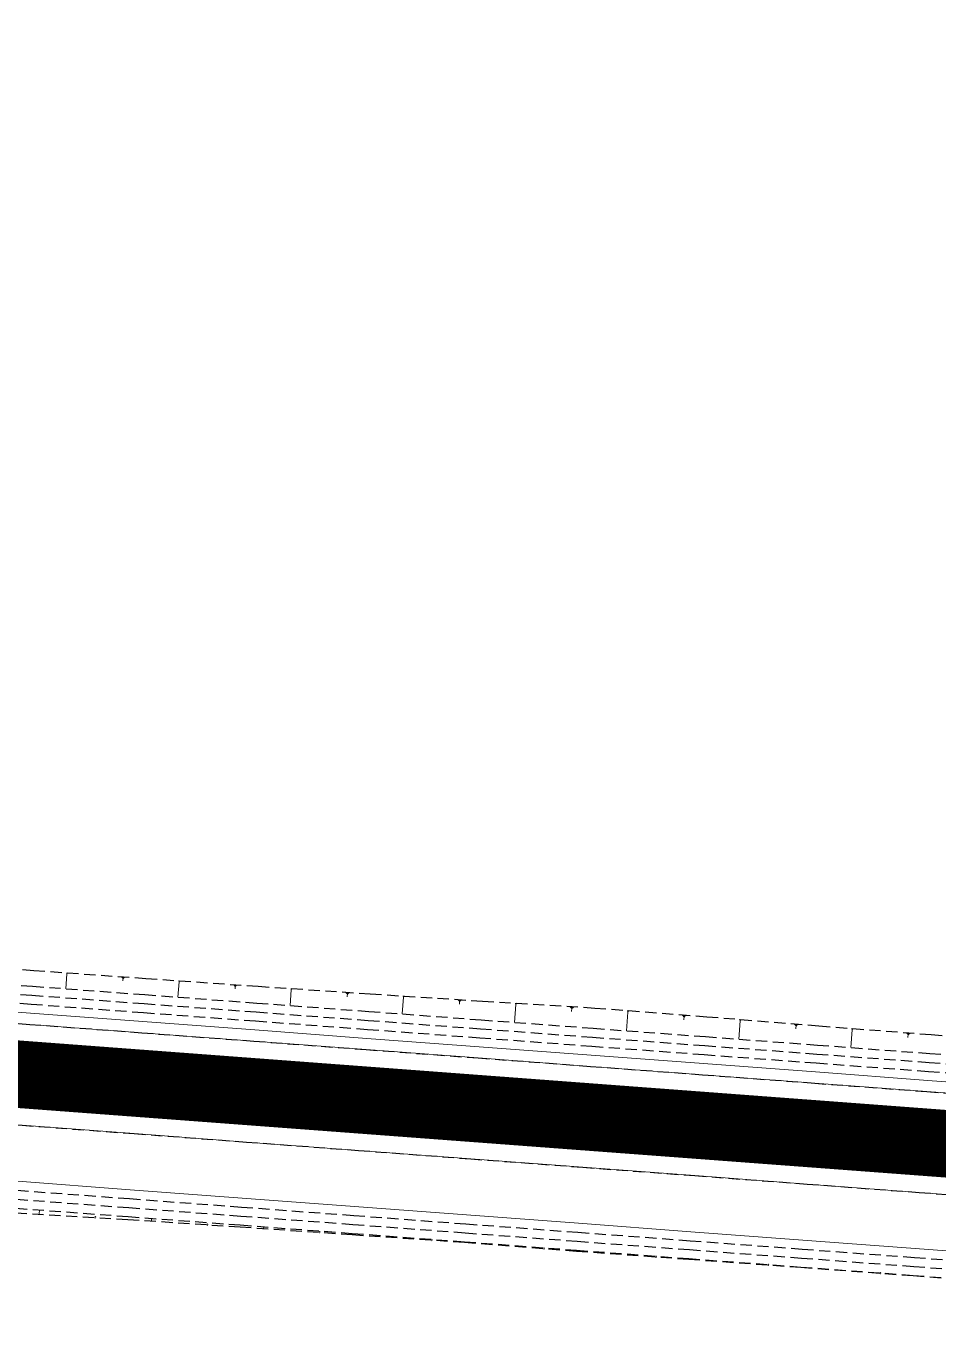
# Model space of a CAD drawing. Header units: metres. Extents: x 544752 to 548977, y 1840603 to 1844608.
# Drawn here: x 548049.4 to 548090, y 1842240 to 1842297.8 of the extents above; entities that cross this region are included whole.
import ezdxf

# ---------------------------------------------------------------- set-up
doc = ezdxf.new("R2010")
doc.units = ezdxf.units.M
doc.header["$MEASUREMENT"] = 0
doc.linetypes.add('ACAD_ISO02W100', pattern=[15, 12, -3])
doc.linetypes.add('Anordnung Grundriss$0$GESTRICHELT', pattern=[0.75, 0.5, -0.25])
doc.layers.add('C-ROAD', color=7, linetype='Continuous')
doc.layers.add('C-ROAD-CORR', color=5, linetype='Continuous', lineweight=0)
doc.layers.add('C-TOPO-FEAT', color=94, linetype='Continuous', lineweight=5)

msp = doc.modelspace()

# ---------------------------------------------------------------- linework, layer by layer
at = {"layer": 'C-ROAD', "color": 1, "linetype": 'ACAD_ISO02W100', "lineweight": 60, "ltscale": 0.1, "const_width": 3, "flags": 128}
msp.add_lwpolyline([(547447.2669305371, 1842296.325235744), (548177.885715168, 1842241.548372065)], dxfattribs=at)
at = {"layer": 'C-ROAD-CORR', "color": 160, "linetype": 'Continuous'}
for p, q in [((548051.2704207492, 1842255.662420671, 520.0406412970688), (548051.221199872, 1842255.005908138, 519.3822862252567)), ((548051.3033898369, 1842255.700137334, 520.0807172841464), (548051.2434440973, 1842255.70463166, 520.0807172841464)), ((548051.295147565, 1842255.690708168, 520.070698287377), (548051.2501882603, 1842255.694078913, 520.070698287377)), ((548051.286905293, 1842255.681279002, 520.0606792906076), (548051.2569324233, 1842255.683526166, 520.0606792906076)), ((548051.2786630212, 1842255.671849836, 520.0506602938382), (548051.2636765862, 1842255.672973418, 520.0506602938382)), ((548053.7640664324, 1842255.484322724, 520.1266314029663), (548053.7544427441, 1842255.355961094, 519.9979095190563)), ((548056.2578071068, 1842255.307575441, 520.2088850734694), (548056.2071640842, 1842254.632094204, 519.53150806089)), ((548056.2917287748, 1842255.346381856, 520.2501189813761), (548056.230051015, 1842255.351006038, 520.2501189813761)), ((548056.2832483578, 1842255.336680252, 520.2398105043994), (548056.236990038, 1842255.340148389, 520.2398105043994)), ((548056.2747679409, 1842255.326978648, 520.2295020274228), (548056.2439290609, 1842255.329290739, 520.2295020274228)), ((548056.2662875238, 1842255.317277045, 520.2191935504461), (548056.2508680839, 1842255.31843309, 520.2191935504461)), ((548058.7516126853, 1842255.131751019, 520.2885857708853), (548058.7416817455, 1842254.999291242, 520.1557542389354)), ((548061.2456888452, 1842254.959891624, 520.3671699568168), (548061.193086995, 1842254.258283367, 519.6635925974815)), ((548061.2809225734, 1842255.000199037, 520.4099987560018), (548061.2168591722, 1842255.005002079, 520.4099987560018)), ((548061.2721141414, 1842254.990122184, 520.3992915562055), (548061.2240665904, 1842254.993724465, 520.3992915562055)), ((548061.2633057092, 1842254.98004533, 520.3885843564093), (548061.2312740088, 1842254.982446851, 520.3885843564093)), ((548061.2544972772, 1842254.969968477, 520.3778771566131), (548061.238481427, 1842254.971169237, 520.3778771566131)), ((548063.7399499015, 1842254.790741647, 520.4449911978716), (548063.7295445465, 1842254.651954076, 520.3058141120075)), ((548066.2344407055, 1842254.625109735, 520.5212476983294), (548066.1789132715, 1842253.884479775, 519.778539118892)), ((548066.2716340461, 1842254.667658946, 520.5664585286328), (548066.204007598, 1842254.672729121, 520.5664585286328)), ((548066.2623357109, 1842254.657021643, 520.5551558210569), (548066.2116158749, 1842254.660824274, 520.5551558210569)), ((548066.2530373759, 1842254.64638434, 520.5438531134811), (548066.2192241517, 1842254.648919428, 520.5438531134811)), ((548066.2437390407, 1842254.635747038, 520.5325504059052), (548066.2268324286, 1842254.637014581, 520.5325504059052)), ((548068.729088541, 1842254.461882404, 520.5964347054686), (548068.7180331406, 1842254.31442447, 520.4485629218618)), ((548071.2240191998, 1842254.303206497, 520.671092116785), (548071.1646014042, 1842253.510686539, 519.8763479074756)), ((548071.2638183793, 1842254.34873679, 520.7194705071491), (548071.1914538888, 1842254.354162192, 520.7194705071491)), ((548071.2538685844, 1842254.337354217, 520.7073759095581), (548071.1995952165, 1842254.341423268, 520.7073759095581)), ((548071.2439187896, 1842254.325971644, 520.695281311967), (548071.2077365443, 1842254.328684344, 520.695281311967)), ((548071.2339689947, 1842254.314589071, 520.683186714376), (548071.2158778721, 1842254.315945421, 520.683186714376)), ((548073.7191432511, 1842254.147642815, 520.7453873949263), (548073.7072265304, 1842253.988696512, 520.5859950000581)), ((548076.2545653159, 1842254.017735066, 520.8431947532682), (548076.1785058839, 1842254.023437489, 520.8431947532682)), ((548076.2441074832, 1842254.005771297, 520.8304826037445), (548076.1870629091, 1842254.010048114, 520.8304826037445)), ((548076.2127339849, 1842253.96987999, 520.7923461551733), (548076.1502823079, 1842253.136893846, 519.9570221895956)), ((548076.2336496505, 1842253.993807528, 520.8177704542207), (548076.1956199344, 1842253.996658739, 520.8177704542207)), ((548076.2231918176, 1842253.981843759, 520.805058304697), (548076.2041769597, 1842253.983269365, 520.805058304697)), ((548078.7052754541, 1842253.776926063, 520.8205982569184), (548078.6933140028, 1842253.617383139, 520.6606075668328)), ((548081.1974417482, 1842253.57926199, 520.8390380683333), (548081.1362499074, 1842252.763079658, 520.0205650753464)), ((548081.2384292169, 1842253.626151687, 520.8888608987455), (548081.16390413, 1842253.631739075, 520.8888608987455)), ((548081.2281823497, 1842253.614429263, 520.8764051911425), (548081.1722885346, 1842253.618619804, 520.8764051911425)), ((548081.2179354826, 1842253.602706839, 520.8639494835394), (548081.180672939, 1842253.605500533, 520.8639494835394)), ((548081.2076886154, 1842253.590984415, 520.8514937759363), (548081.1890573436, 1842253.592381262, 520.8514937759363)), ((548083.6893512987, 1842253.378374624, 520.8507630396392), (548083.6777477048, 1842253.223604833, 520.6955588783093)), ((548086.1814631082, 1842253.179999225, 520.8599215012913), (548086.122179444, 1842252.389268324, 520.0669713708362)), ((548086.2211724434, 1842253.225426737, 520.9081906808645), (548086.1489713106, 1842253.23083989, 520.9081906808645)), ((548086.2112451096, 1842253.214069858, 520.8961233859712), (548086.15709426, 1842253.218129724, 520.8961233859712)), ((548086.2013177758, 1842253.202712981, 520.8840560910779), (548086.1652172094, 1842253.205419557, 520.8840560910779)), ((548086.191390442, 1842253.191356102, 520.8719887961846), (548086.1733401588, 1842253.192709391, 520.8719887961846)), ((548088.6737133501, 1842252.983343097, 520.8673233593337), (548088.6624166748, 1842252.832667015, 520.7162243966625)), ((548050.0246857859, 1842244.982152495, 519.4739943125408), (548050.0405777071, 1842244.980961026, 519.4739943125408)), ((548050.0268708541, 1842244.984652214, 519.4713382253984), (548050.0387897951, 1842244.983758613, 519.4713382253984)), ((548050.0290559224, 1842244.987151934, 519.4686821382561), (548050.037001883, 1842244.9865562, 519.4686821382561)), ((548050.0312409906, 1842244.989651654, 519.4660260511138), (548050.035213971, 1842244.989353787, 519.4660260511138)), ((548050.033426059, 1842244.992151374, 519.4633699639714), (548050.0464747646, 1842245.166196195, 519.2888366766624)), ((548052.5288626153, 1842244.841873274, 519.5038071602683), (548052.5308506122, 1842244.868389357, 519.4772166585152)), ((548055.0238360333, 1842244.684129657, 519.5481315948924), (548055.0319548042, 1842244.792418561, 519.4395387722484)), ((548055.0183979247, 1842244.677908457, 519.5547419556943), (548055.0282857153, 1842244.677167137, 519.5547419556943)), ((548055.0197574518, 1842244.679463757, 519.5530893654939), (548055.0271732948, 1842244.678907767, 519.5530893654939)), ((548055.021116979, 1842244.681019057, 519.5514367752934), (548055.0260608743, 1842244.680648397, 519.5514367752934)), ((548055.0224765062, 1842244.682574357, 519.5497841850929), (548055.0249484538, 1842244.682389027, 519.5497841850929)), ((548057.5181687801, 1842244.516058802, 519.5978333441907), (548057.5194627554, 1842244.533317962, 519.5805257450779)), ((548060.008758477, 1842244.342160727, 519.6500317446455), (548060.0153600109, 1842244.341665789, 519.6500317446455)), ((548060.0096661585, 1842244.343199116, 519.6489284010618), (548060.0146173089, 1842244.342827912, 519.6489284010618)), ((548060.0105738399, 1842244.344237504, 519.647825057478), (548060.0138746068, 1842244.343990035, 519.647825057478)), ((548060.0114815213, 1842244.345275892, 519.6467217138943), (548060.0131319048, 1842244.345152158, 519.6467217138943)), ((548060.0123892027, 1842244.346314281, 519.6456183703106), (548060.0178096596, 1842244.418612826, 519.5731169151288)), ((548062.5064542023, 1842244.174253908, 519.6907512254525), (548062.507285261, 1842244.185338642, 519.6796353813431)), ((548064.9984179195, 1842244.000090639, 519.7345440319947), (548065.0022788197, 1842243.999801175, 519.7345440319947)), ((548064.998948776, 1842244.00069794, 519.733898742657), (548065.0018444512, 1842244.000480841, 519.733898742657)), ((548064.9994796326, 1842244.00130524, 519.7332534533192), (548065.0014100827, 1842244.001160508, 519.7332534533192)), ((548065.0000104891, 1842244.00191254, 519.7326081639815), (548065.0009757142, 1842244.001840174, 519.7326081639815)), ((548065.0005413457, 1842244.002519841, 519.7319628746437), (548065.0037114942, 1842244.044803569, 519.6895604745965)), ((548067.4946591341, 1842243.831237359, 519.7677478340665), (548067.4950447909, 1842243.836381285, 519.7625894714795)), ((548069.9869453424, 1842243.648397587, 519.8116012329166), (548069.988896492, 1842243.648251303, 519.8116012329166)), ((548069.9872136167, 1842243.648704493, 519.8112751286259), (548069.988676979, 1842243.64859478, 519.8112751286259)), ((548069.9874818911, 1842243.649011399, 519.8109490243352), (548069.9884574659, 1842243.648938257, 519.8109490243352)), ((548069.9877501654, 1842243.649318306, 519.8106229200445), (548069.9882379528, 1842243.649281734, 519.8106229200445)), ((548069.9880184397, 1842243.649625211, 519.8102968157538), (548069.9896205103, 1842243.670993773, 519.7888682816807)), ((548072.4803278592, 1842243.453714821, 519.8622085051327), (548072.4807671787, 1842243.459574505, 519.8563323758957)), ((548074.971451689, 1842243.262192633, 519.906239334486), (548074.9744727279, 1842243.261966136, 519.906239334486)), ((548074.9718670684, 1842243.262667828, 519.9057344148972), (548074.9741328475, 1842243.262497955, 519.9057344148972)), ((548074.9722824479, 1842243.263143022, 519.9052294953084), (548074.9737929672, 1842243.263029774, 519.9052294953084)), ((548074.9726978272, 1842243.263618217, 519.9047245757196), (548074.9734530869, 1842243.263561592, 519.9047245757196)), ((548074.9731132066, 1842243.264093411, 519.9042196561307), (548074.9755937529, 1842243.297179163, 519.8710410475329)), ((548077.466557371, 1842243.083177698, 519.9325257079719), (548077.4669492712, 1842243.088404899, 519.9272838365943)), ((548079.9589741103, 1842242.901328722, 519.9582456207941), (548079.9608767716, 1842242.901186073, 519.9582456207941)), ((548079.9592357178, 1842242.901628001, 519.9579276205732), (548079.9606627137, 1842242.901521015, 519.9579276205732)), ((548079.9594973252, 1842242.90192728, 519.9576096203523), (548079.9604486559, 1842242.901855956, 519.9576096203523)), ((548079.9597589327, 1842242.902226559, 519.9572916201314), (548079.960234598, 1842242.902190897, 519.9572916201314)), ((548079.9600205402, 1842242.902525838, 519.9569736199105), (548079.9615827973, 1842242.923363367, 519.9360776098112)), ((548082.4535100182, 1842242.722239236, 519.9760806462723), (548082.4537156534, 1842242.724982018, 519.9733301661028)), ((548084.9463387723, 1842242.539121945, 519.9944663417001), (548084.9472390029, 1842242.539054452, 519.9944663417001)), ((548084.94646255, 1842242.539263547, 519.9943158821585), (548084.947137723, 1842242.539212927, 519.9943158821585)), ((548084.9465863276, 1842242.539405149, 519.9941654226169), (548084.947036443, 1842242.539371402, 519.9941654226169)), ((548084.9467101054, 1842242.53954675, 519.9940149630753), (548084.946935163, 1842242.539529877, 519.9940149630753)), ((548084.9468338831, 1842242.539688352, 519.9938645035337), (548084.947573054, 1842242.549547481, 519.9839777050529)), ((548087.43992848, 1842242.354002883, 520.009816614923), (548087.4400533983, 1842242.355669054, 520.0081457670818))]:
    msp.add_line(p, q, dxfattribs=at)
at = {"layer": 'C-ROAD-CORR', "color": 5, "linetype": 'Anordnung Grundriss$0$GESTRICHELT', "lineweight": 30, "extrusion": (0.05286572225036066, 0.7051278006967912, -0.7071067812540439), "const_width": 0.1, "elevation": 1327631.030983309}
msp.add_lwpolyline([(-408786.5485302255, 1328366.673168741), (-408786.6023769419, 1328366.601373119), (-408786.6562236587, 1328366.673168741)], dxfattribs=at)
at = {"layer": 'C-ROAD-CORR', "color": 5, "linetype": 'Anordnung Grundriss$0$GESTRICHELT', "lineweight": 30, "extrusion": (0.05286572161866669, 0.7051278005083165, -0.7071067814892187), "const_width": 0.1, "elevation": 1327630.930832854}
msp.add_lwpolyline([(-408791.5483938105, 1328366.805231889), (-408791.6039596677, 1328366.731144079), (-408791.6595255251, 1328366.805231889)], dxfattribs=at)
at = {"layer": 'C-ROAD-CORR', "color": 5, "linetype": 'Anordnung Grundriss$0$GESTRICHELT', "lineweight": 30, "extrusion": (0.0528657227648696, 0.7051278006648001, -0.7071067812474788), "const_width": 0.1, "elevation": 1327630.844410975}
msp.add_lwpolyline([(-408796.5426060099, 1328366.942631956), (-408796.6008263282, 1328366.865004865), (-408796.659046647, 1328366.942631956)], dxfattribs=at)
at = {"layer": 'C-ROAD-CORR', "color": 5, "linetype": 'Anordnung Grundriss$0$GESTRICHELT', "lineweight": 30, "extrusion": (0.05286572106891541, 0.7051278004373177, -0.70710678160112), "const_width": 0.1, "elevation": 1327630.767842107}
msp.add_lwpolyline([(-408801.5431777057, 1328367.086414412), (-408801.6050351753, 1328367.003937786), (-408801.6668926448, 1328367.086414412)], dxfattribs=at)
at = {"layer": 'C-ROAD-CORR', "color": 5, "linetype": 'Anordnung Grundriss$0$GESTRICHELT', "lineweight": 30, "extrusion": (0.05286572207150914, 0.7051278004851999, -0.7071067814784145), "const_width": 0.1, "elevation": 1327630.705378191}
msp.add_lwpolyline([(-408806.5352951634, 1328367.240566219), (-408806.601971915, 1328367.151663884), (-408806.6686486669, 1328367.240566219)], dxfattribs=at)
at = {"layer": 'C-ROAD-CORR', "color": 5, "linetype": 'Anordnung Grundriss$0$GESTRICHELT', "lineweight": 30, "extrusion": (0.0528657225437158, 0.7051278006234892, -0.7071067813052084), "const_width": 0.1, "elevation": 1327630.654902533}
msp.add_lwpolyline([(-408811.5337152387, 1328367.296137897), (-408811.6006422681, 1328367.206901858), (-408811.6675692977, 1328367.296137897)], dxfattribs=at)
at = {"layer": 'C-ROAD-CORR', "color": 5, "linetype": 'Anordnung Grundriss$0$GESTRICHELT', "lineweight": 30, "extrusion": (0.05286572261100784, 0.7051278004006962, -0.707106781522347), "const_width": 0.1, "elevation": 1327630.615656208}
msp.add_lwpolyline([(-408816.5354190397, 1328367.2976969), (-408816.6003437765, 1328367.211130584), (-408816.665268514, 1328367.2976969)], dxfattribs=at)
at = {"layer": 'C-ROAD-CORR', "color": 5, "linetype": 'Anordnung Grundriss$0$GESTRICHELT', "lineweight": 30, "extrusion": (0.05286572146969849, 0.7051278003539979, -0.7071067816542428), "const_width": 0.1, "elevation": 1327630.588188845}
msp.add_lwpolyline([(-408821.5400960989, 1328367.291855081), (-408821.6033035567, 1328367.20757847), (-408821.6665110139, 1328367.29185508)], dxfattribs=at)
at = {"layer": 'C-ROAD-CORR', "color": 5, "linetype": 'Anordnung Grundriss$0$GESTRICHELT', "lineweight": 30, "extrusion": (0.05286572098451845, 0.7051278009982593, 0.7071067810480581), "const_width": 0.1, "elevation": 1328358.590991022}
msp.add_lwpolyline([(-408786.1808318245, -1327623.886309991), (-408786.1697085319, -1327623.901141048), (-408786.1585852387, -1327623.886309991)], dxfattribs=at)
at = {"layer": 'C-ROAD-CORR', "color": 5, "linetype": 'Anordnung Grundriss$0$GESTRICHELT', "lineweight": 30, "extrusion": (0.05286572213345391, 0.705127794308274, 0.7071067876334217), "const_width": 0.1, "elevation": 1328358.679808515}
msp.add_lwpolyline([(-408791.1722787656, -1327623.87206745), (-408791.1650386807, -1327623.881720896), (-408791.1577985954, -1327623.87206745)], dxfattribs=at)
at = {"layer": 'C-ROAD-CORR', "color": 5, "linetype": 'Anordnung Grundriss$0$GESTRICHELT', "lineweight": 30, "extrusion": (0.05286570763653076, 0.7051277965832551, 0.707106786448647), "const_width": 0.1, "elevation": 1328358.764449795}
msp.add_lwpolyline([(-408796.2084154072, -1327623.824306336), (-408796.2037654466, -1327623.830506284), (-408796.199115486, -1327623.824306336)], dxfattribs=at)
at = {"layer": 'C-ROAD-CORR', "color": 5, "linetype": 'Anordnung Grundriss$0$GESTRICHELT', "lineweight": 30, "extrusion": (0.05286568339087191, 0.7051277869332999, 0.7071067978842821), "const_width": 0.1, "elevation": 1328358.809669215}
msp.add_lwpolyline([(-408801.2681124441, -1327623.806912635), (-408801.2659546067, -1327623.809789751), (-408801.2637967694, -1327623.806912635)], dxfattribs=at)
at = {"layer": 'C-ROAD-CORR', "color": 5, "linetype": 'Anordnung Grundriss$0$GESTRICHELT', "lineweight": 30, "extrusion": (0.05286570575458709, 0.7051278105292659, 0.7071067726823675), "const_width": 0.1, "elevation": 1328358.9295455}
msp.add_lwpolyline([(-408806.2138069579, -1327623.698139435), (-408806.2113488662, -1327623.701416891), (-408806.2088907738, -1327623.698139436)], dxfattribs=at)
at = {"layer": 'C-ROAD-CORR', "color": 5, "linetype": 'Anordnung Grundriss$0$GESTRICHELT', "lineweight": 30, "extrusion": (0.05286573992690378, 0.7051278045403455, 0.7071067760996873), "const_width": 0.1, "elevation": 1328358.989289588}
msp.add_lwpolyline([(-408811.1218225178, -1327623.671629629), (-408811.1196297476, -1327623.674553323), (-408811.117436977, -1327623.671629629)], dxfattribs=at)
at = {"layer": 'C-ROAD-CORR', "color": 5, "linetype": 'Anordnung Grundriss$0$GESTRICHELT', "lineweight": 30, "extrusion": (0.0528656616958815, 0.7051277810810205, 0.7071068053421725), "const_width": 0.1, "elevation": 1328358.943139161}
msp.add_lwpolyline([(-408816.3233013769, -1327623.675111287), (-408816.322150801, -1327623.67664539), (-408816.3210002247, -1327623.675111288)], dxfattribs=at)
at = {"layer": 'C-ROAD-CORR', "color": 5, "linetype": 'Anordnung Grundriss$0$GESTRICHELT', "lineweight": 30, "extrusion": (0.05286568656655497, 0.7051277405962832, 0.7071068438541857), "const_width": 0.1, "elevation": 1328358.910019356}
msp.add_lwpolyline([(-408821.248933053, -1327623.739539803), (-408821.2482341071, -1327623.740471731), (-408821.2475351608, -1327623.739539803)], dxfattribs=at)
at = {"layer": 'C-ROAD-CORR', "color": 11, "linetype": 'Anordnung Grundriss$0$GESTRICHELT', "lineweight": 30}
for points in [[(548004.9484660099, 1842259.580397545, 518.2786596717006), (548009.9269666653, 1842259.106466864, 518.4868078503079), (548014.9065718174, 1842258.647268059, 518.6925926566545), (548019.8874338488, 1842258.204833627, 518.8980522903123), (548024.8698215374, 1842257.782748548, 519.1067817928702), (548029.8556261595, 1842257.406238839, 519.3440779798864), (548034.840515962, 1842257.017527185, 519.552001380754), (548039.8261293123, 1842256.638466274, 519.7524660151075), (548044.8101417652, 1842256.238052449, 519.9143812119388), (548049.7926657198, 1842255.817784898, 520.0392503673147), (548054.7800936523, 1842255.462927051, 520.2125762068767), (548059.767888315, 1842255.112960685, 520.3736706605657), (548064.7567594636, 1842254.777352583, 520.5320270798201), (548069.7465856936, 1842254.454483445, 520.6860216203), (548074.7376475795, 1842254.1480956, 520.8394071140384), (548079.722678511, 1842253.761266334, 520.8949888288705), (548084.7064288493, 1842253.3573564, 520.9163053421472), (548089.6908622329, 1842252.96255699, 520.9296213521296), (548094.676482813, 1842252.583592509, 520.9416801385122)], [(548004.080150723, 1842247.998729355, 517.7084746428756), (548009.0731091248, 1842247.717637408, 517.9240319780623), (548014.0649540876, 1842247.421694313, 518.1373455469519), (548019.0552721624, 1842247.105385447, 518.3539454489699), (548024.0441992463, 1842246.770523416, 518.5720139907377), (548029.0306934724, 1842246.403211708, 518.8054866867545), (548034.018948961, 1842246.059391879, 518.9982649761399), (548039.0059986293, 1842245.699488709, 519.1900351512342), (548043.9957180719, 1842245.375195232, 519.3289590967711), (548048.9846824149, 1842245.040830167, 519.460846300904), (548053.9765964295, 1842244.745808089, 519.5361435048848), (548058.9656416061, 1842244.412521191, 519.6326763258784), (548063.9540433759, 1842244.070652473, 519.7206784569014), (548068.9425706046, 1842243.730457139, 519.7898659124254), (548073.9271243599, 1842243.337263255, 519.8950640658448), (548078.9140977389, 1842242.97634253, 519.9507618878391), (548083.9011726074, 1842242.616775483, 519.9879656374484), (548088.8873764505, 1842242.24559062, 520.0196832148062), (548093.8739900432, 1842241.879871034, 520.0280623249369)]]:
    msp.add_polyline3d(points, dxfattribs=at)
at = {"layer": 'C-ROAD-CORR', "color": 1, "linetype": 'Anordnung Grundriss$0$GESTRICHELT', "lineweight": 30}
for points in [[(548004.9484660099, 1842259.580397545, 518.2786596717006), (548009.9269666653, 1842259.106466864, 518.4868078503079), (548014.9065718174, 1842258.647268059, 518.6925926566545), (548019.8874338488, 1842258.204833627, 518.8980522903123), (548024.8698215374, 1842257.782748548, 519.1067817928702), (548029.8556261595, 1842257.406238839, 519.3440779798864), (548034.840515962, 1842257.017527185, 519.552001380754), (548039.8261293123, 1842256.638466274, 519.7524660151075), (548044.8101417652, 1842256.238052449, 519.9143812119388), (548049.7926657198, 1842255.817784898, 520.0392503673147), (548054.7800936523, 1842255.462927051, 520.2125762068767), (548059.767888315, 1842255.112960685, 520.3736706605657), (548064.7567594636, 1842254.777352583, 520.5320270798201), (548069.7465856936, 1842254.454483445, 520.6860216203), (548074.7376475795, 1842254.1480956, 520.8394071140384), (548079.722678511, 1842253.761266334, 520.8949888288705), (548084.7064288493, 1842253.3573564, 520.9163053421472), (548089.6908622329, 1842252.96255699, 520.9296213521296), (548094.676482813, 1842252.583592509, 520.9416801385122)], [(548004.8660633445, 1842258.481303307, 517.1764807642808), (548009.8520698401, 1842258.107486203, 517.4850234948734), (548014.8380763355, 1842257.733669099, 517.7764296301208), (548019.8240828309, 1842257.359851995, 518.050699170023), (548024.8100893265, 1842256.986034891, 518.3078321145802), (548029.7960958219, 1842256.612217787, 518.547828463792), (548034.7821023173, 1842256.238400684, 518.7706882176587), (548039.7681088129, 1842255.86458358, 518.9764113761803), (548044.7541153083, 1842255.490766476, 519.1649979393568), (548049.7401218037, 1842255.116949372, 519.336447907188), (548054.7261282993, 1842254.743132268, 519.4907612796741), (548059.7121347947, 1842254.369315164, 519.627938056815), (548064.6981412902, 1842253.99549806, 519.7479782386107), (548069.6841477857, 1842253.621680956, 519.8508818250613), (548074.6701542811, 1842253.247863852, 519.9366488161667), (548079.6561607766, 1842252.874046749, 520.0052792119269), (548084.642167272, 1842252.500229645, 520.056773012342), (548089.6281737675, 1842252.126412541, 520.0911302174119), (548094.614180263, 1842251.752595437, 520.1083508271366)], [(548004.1259054788, 1842248.609010446, 517.0964807642807), (548009.1119119744, 1842248.235193342, 517.4050234948734), (548014.0979184698, 1842247.861376238, 517.6964296301207), (548019.0839249652, 1842247.487559134, 517.970699170023), (548024.0699314608, 1842247.11374203, 518.2278321145801), (548029.0559379562, 1842246.739924926, 518.467828463792), (548034.0419444516, 1842246.366107823, 518.6906882176587), (548039.0279509472, 1842245.992290719, 518.8964113761803), (548044.0139574426, 1842245.618473615, 519.0849979393568), (548048.999963938, 1842245.244656511, 519.256447907188), (548053.9859704336, 1842244.870839407, 519.410761279674), (548058.971976929, 1842244.497022303, 519.5479380568149), (548063.9579834245, 1842244.123205199, 519.6679782386107), (548068.94398992, 1842243.749388095, 519.7708818250612), (548073.9299964154, 1842243.375570992, 519.8566488161666), (548078.9160029109, 1842243.001753888, 519.9252792119269), (548083.9020094064, 1842242.627936784, 519.9767730123419), (548088.8880159018, 1842242.25411968, 520.0111302174118), (548093.8740223973, 1842241.880302576, 520.0283508271366)], [(548004.080150723, 1842247.998729355, 517.7084746428756), (548009.0731091248, 1842247.717637408, 517.9240319780623), (548014.0649540876, 1842247.421694313, 518.1373455469519), (548019.0552721624, 1842247.105385447, 518.3539454489699), (548024.0441992463, 1842246.770523416, 518.5720139907377), (548029.0306934724, 1842246.403211708, 518.8054866867545), (548034.018948961, 1842246.059391879, 518.9982649761399), (548039.0059986293, 1842245.699488709, 519.1900351512342), (548043.9957180719, 1842245.375195232, 519.3289590967711), (548048.9846824149, 1842245.040830167, 519.460846300904), (548053.9765964295, 1842244.745808089, 519.5361435048848), (548058.9656416061, 1842244.412521191, 519.6326763258784), (548063.9540433759, 1842244.070652473, 519.7206784569014), (548068.9425706046, 1842243.730457139, 519.7898659124254), (548073.9271243599, 1842243.337263255, 519.8950640658448), (548078.9140977389, 1842242.97634253, 519.9507618878391), (548083.9011726074, 1842242.616775483, 519.9879656374484), (548088.8873764505, 1842242.24559062, 520.0196832148062)]]:
    msp.add_polyline3d(points, dxfattribs=at)
at = {"layer": 'C-ROAD-CORR', "color": 92, "linetype": 'Anordnung Grundriss$0$GESTRICHELT', "lineweight": 30}
for points in [[(548004.8361579762, 1842258.082422787, 516.7764807642808), (548009.8221644717, 1842257.708605683, 517.0850234948734), (548014.8081709672, 1842257.334788579, 517.3764296301208), (548019.7941774626, 1842256.960971475, 517.650699170023), (548024.7801839581, 1842256.587154371, 517.9078321145802), (548029.7661904535, 1842256.213337268, 518.147828463792), (548034.752196949, 1842255.839520164, 518.3706882176588), (548039.7382034445, 1842255.46570306, 518.5764113761803), (548044.72420994, 1842255.091885956, 518.7649979393568), (548049.7102164354, 1842254.718068852, 518.936447907188), (548054.6962229309, 1842254.344251748, 519.0907612796741), (548059.6822294263, 1842253.970434644, 519.227938056815), (548064.6682359219, 1842253.596617541, 519.3479782386107), (548069.6542424173, 1842253.222800437, 519.4508818250613), (548074.6402489127, 1842252.848983333, 519.5366488161667), (548079.6262554083, 1842252.475166229, 519.6052792119269), (548084.6122619037, 1842252.101349125, 519.656773012342), (548089.5982683991, 1842251.727532021, 519.6911302174119), (548094.5842748947, 1842251.353714917, 519.7083508271367)], [(548004.8062526078, 1842257.683542267, 516.7764807642808), (548009.7922591034, 1842257.309725164, 517.0850234948734), (548014.7782655988, 1842256.93590806, 517.3764296301208), (548019.7642720942, 1842256.562090956, 517.650699170023), (548024.7502785898, 1842256.188273852, 517.9078321145802), (548029.7362850852, 1842255.814456748, 518.147828463792), (548034.7222915806, 1842255.440639644, 518.3706882176588), (548039.7082980762, 1842255.06682254, 518.5764113761803), (548044.6943045716, 1842254.693005436, 518.7649979393568), (548049.680311067, 1842254.319188332, 518.936447907188), (548054.6663175626, 1842253.945371229, 519.0907612796741), (548059.652324058, 1842253.571554125, 519.227938056815), (548064.6383305535, 1842253.197737021, 519.3479782386107), (548069.624337049, 1842252.823919917, 519.4508818250613), (548074.6103435444, 1842252.450102813, 519.5366488161667), (548079.5963500399, 1842252.076285709, 519.6052792119269), (548084.5823565354, 1842251.702468605, 519.656773012342), (548089.5683630308, 1842251.328651502, 519.6911302174119), (548094.5543695263, 1842250.954834398, 519.7083508271367)], [(548004.1857162154, 1842249.406771485, 516.6964807642808), (548009.171722711, 1842249.032954381, 517.0050234948734), (548014.1577292064, 1842248.659137277, 517.2964296301208), (548019.1437357018, 1842248.285320173, 517.570699170023), (548024.1297421973, 1842247.911503069, 517.8278321145801), (548029.1157486928, 1842247.537685965, 518.067828463792), (548034.1017551882, 1842247.163868862, 518.2906882176587), (548039.0877616837, 1842246.790051758, 518.4964113761803), (548044.0737681792, 1842246.416234654, 518.6849979393568), (548049.0597746746, 1842246.04241755, 518.856447907188), (548054.0457811701, 1842245.668600446, 519.010761279674), (548059.0317876656, 1842245.294783342, 519.147938056815), (548064.0177941611, 1842244.920966238, 519.2679782386107), (548069.0038006565, 1842244.547149135, 519.3708818250612), (548073.989807152, 1842244.173332031, 519.4566488161666), (548078.9758136475, 1842243.799514927, 519.5252792119269), (548083.9618201429, 1842243.425697823, 519.576773012342), (548088.9478266384, 1842243.051880719, 519.6111302174119), (548093.9338331339, 1842242.678063615, 519.6283508271366)], [(548004.1558108472, 1842249.007890965, 516.6964807642808), (548009.1418173427, 1842248.634073861, 517.0050234948734), (548014.1278238381, 1842248.260256757, 517.2964296301208), (548019.1138303336, 1842247.886439654, 517.570699170023), (548024.0998368291, 1842247.51262255, 517.8278321145801), (548029.0858433245, 1842247.138805446, 518.067828463792), (548034.07184982, 1842246.764988342, 518.2906882176587), (548039.0578563155, 1842246.391171238, 518.4964113761803), (548044.0438628109, 1842246.017354134, 518.6849979393568), (548049.0298693064, 1842245.64353703, 518.856447907188), (548054.0158758019, 1842245.269719926, 519.010761279674), (548059.0018822973, 1842244.895902822, 519.147938056815), (548063.9878887929, 1842244.522085719, 519.2679782386107), (548068.9738952883, 1842244.148268615, 519.3708818250612), (548073.9599017837, 1842243.774451511, 519.4566488161666), (548078.9459082793, 1842243.400634407, 519.5252792119269), (548083.9319147747, 1842243.026817303, 519.576773012342), (548088.9179212701, 1842242.653000199, 519.6111302174119), (548093.9039277657, 1842242.279183096, 519.6283508271366)]]:
    msp.add_polyline3d(points, dxfattribs=at)
at = {"layer": 'C-ROAD-CORR', "color": 5, "linetype": 'Anordnung Grundriss$0$GESTRICHELT', "lineweight": 30}
for points in [[(548004.7389655291, 1842256.786061098, 517.1964807642808), (548009.7249720247, 1842256.412243994, 517.5050234948734), (548014.7109785201, 1842256.038426891, 517.7964296301208), (548019.6969850155, 1842255.664609787, 518.070699170023), (548024.6829915111, 1842255.290792683, 518.3278321145801), (548029.6689980065, 1842254.916975579, 518.567828463792), (548034.6550045019, 1842254.543158475, 518.7906882176587), (548039.6410109975, 1842254.169341371, 518.9964113761803), (548044.6270174929, 1842253.795524267, 519.1849979393568), (548049.6130239883, 1842253.421707163, 519.356447907188), (548054.5990304839, 1842253.047890059, 519.510761279674), (548059.5850369793, 1842252.674072956, 519.647938056815), (548064.5710434748, 1842252.300255852, 519.7679782386107), (548069.5570499703, 1842251.926438748, 519.8708818250612), (548074.5430564657, 1842251.552621644, 519.9566488161666), (548079.5290629612, 1842251.17880454, 520.0252792119269), (548084.5150694567, 1842250.804987436, 520.076773012342), (548089.5010759521, 1842250.431170332, 520.1111302174119), (548094.4870824476, 1842250.057353229, 520.1283508271366)], [(548004.4025301357, 1842252.298655252, 517.1964807642808), (548009.3885366312, 1842251.924838149, 517.5050234948734), (548014.3745431267, 1842251.551021045, 517.7964296301208), (548019.3605496221, 1842251.177203941, 518.070699170023), (548024.3465561176, 1842250.803386837, 518.3278321145801), (548029.3325626131, 1842250.429569733, 518.567828463792), (548034.3185691085, 1842250.055752629, 518.7906882176587), (548039.304575604, 1842249.681935525, 518.9964113761803), (548044.2905820995, 1842249.308118421, 519.1849979393568), (548049.2765885949, 1842248.934301317, 519.356447907188), (548054.2625950904, 1842248.560484214, 519.510761279674), (548059.2486015859, 1842248.18666711, 519.647938056815), (548064.2346080814, 1842247.812850006, 519.7679782386107), (548069.2206145768, 1842247.439032902, 519.8708818250612), (548074.2066210723, 1842247.065215798, 519.9566488161666), (548079.1926275678, 1842246.691398694, 520.0252792119269), (548084.1786340632, 1842246.31758159, 520.076773012342), (548089.1646405587, 1842245.943764487, 520.1111302174119), (548094.1506470542, 1842245.569947383, 520.1283508271366)]]:
    msp.add_polyline3d(points, dxfattribs=at)
at = {"layer": 'C-ROAD-CORR', "color": 160, "linetype": 'Anordnung Grundriss$0$GESTRICHELT', "lineweight": 30}
for points in [[(548004.7389655291, 1842256.786061098, 517.0464807642808), (548009.7249720247, 1842256.412243994, 517.3550234948734), (548014.7109785201, 1842256.038426891, 517.6464296301208), (548019.6969850155, 1842255.664609787, 517.920699170023), (548024.6829915111, 1842255.290792683, 518.1778321145802), (548029.6689980065, 1842254.916975579, 518.417828463792), (548034.6550045019, 1842254.543158475, 518.6406882176587), (548039.6410109975, 1842254.169341371, 518.8464113761803), (548044.6270174929, 1842253.795524267, 519.0349979393568), (548049.6130239883, 1842253.421707163, 519.206447907188), (548054.5990304839, 1842253.047890059, 519.3607612796741), (548059.5850369793, 1842252.674072956, 519.497938056815), (548064.5710434748, 1842252.300255852, 519.6179782386107), (548069.5570499703, 1842251.926438748, 519.7208818250613), (548074.5430564657, 1842251.552621644, 519.8066488161667), (548079.5290629612, 1842251.17880454, 519.8752792119269), (548084.5150694567, 1842250.804987436, 519.926773012342), (548089.5010759521, 1842250.431170332, 519.9611302174119), (548094.4870824476, 1842250.057353229, 519.9783508271366)], [(548004.4025301357, 1842252.298655252, 517.0464807642808), (548009.3885366312, 1842251.924838149, 517.3550234948734), (548014.3745431267, 1842251.551021045, 517.6464296301208), (548019.3605496221, 1842251.177203941, 517.920699170023), (548024.3465561176, 1842250.803386837, 518.1778321145802), (548029.3325626131, 1842250.429569733, 518.417828463792), (548034.3185691085, 1842250.055752629, 518.6406882176587), (548039.304575604, 1842249.681935525, 518.8464113761803), (548044.2905820995, 1842249.308118421, 519.0349979393568), (548049.2765885949, 1842248.934301317, 519.206447907188), (548054.2625950904, 1842248.560484214, 519.3607612796741), (548059.2486015859, 1842248.18666711, 519.497938056815), (548064.2346080814, 1842247.812850006, 519.6179782386107), (548069.2206145768, 1842247.439032902, 519.7208818250613), (548074.2066210723, 1842247.065215798, 519.8066488161667), (548079.1926275678, 1842246.691398694, 519.8752792119269), (548084.1786340632, 1842246.31758159, 519.926773012342), (548089.1646405587, 1842245.943764487, 519.9611302174119), (548094.1506470542, 1842245.569947383, 519.9783508271366)]]:
    msp.add_polyline3d(points, dxfattribs=at)
at = {"layer": 'C-ROAD-CORR', "color": 150, "linetype": 'Anordnung Grundriss$0$GESTRICHELT', "lineweight": 30}
msp.add_polyline3d([(548004.5707478324, 1842254.542358175, 517.2639807642807), (548009.556754328, 1842254.168541071, 517.5725234948734), (548014.5427608234, 1842253.794723968, 517.8639296301208), (548019.5287673188, 1842253.420906864, 518.138199170023), (548024.5147738144, 1842253.04708976, 518.3953321145801), (548029.5007803098, 1842252.673272656, 518.635328463792), (548034.4867868052, 1842252.299455552, 518.8581882176587), (548039.4727933008, 1842251.925638448, 519.0639113761803), (548044.4587997962, 1842251.551821344, 519.2524979393568), (548049.4448062916, 1842251.17800424, 519.423947907188), (548054.4308127871, 1842250.804187136, 519.578261279674), (548059.4168192826, 1842250.430370033, 519.715438056815), (548064.4028257781, 1842250.056552929, 519.8354782386107), (548069.3888322735, 1842249.682735825, 519.9383818250612), (548074.374838769, 1842249.308918721, 520.0241488161666), (548079.3608452645, 1842248.935101617, 520.0927792119269), (548084.3468517599, 1842248.561284513, 520.144273012342), (548089.3328582554, 1842248.18746741, 520.1786302174119), (548094.3188647509, 1842247.813650306, 520.1958508271366)], dxfattribs=at)
msp.add_polyline3d([(548004.5707478324, 1842254.542358175, 517.2639807642807), (548009.556754328, 1842254.168541071, 517.5725234948734), (548014.5427608234, 1842253.794723968, 517.8639296301208), (548019.5287673188, 1842253.420906864, 518.138199170023), (548024.5147738144, 1842253.04708976, 518.3953321145801), (548029.5007803098, 1842252.673272656, 518.635328463792), (548034.4867868052, 1842252.299455552, 518.8581882176587), (548039.4727933008, 1842251.925638448, 519.0639113761803), (548044.4587997962, 1842251.551821344, 519.2524979393568), (548049.4448062916, 1842251.17800424, 519.423947907188), (548054.4308127871, 1842250.804187136, 519.578261279674), (548059.4168192826, 1842250.430370033, 519.715438056815), (548064.4028257781, 1842250.056552929, 519.8354782386107), (548069.3888322735, 1842249.682735825, 519.9383818250612), (548074.374838769, 1842249.308918721, 520.0241488161666), (548079.3608452645, 1842248.935101617, 520.0927792119269), (548084.3468517599, 1842248.561284513, 520.144273012342), (548089.3328582554, 1842248.18746741, 520.1786302174119), (548094.3188647509, 1842247.813650306, 520.1958508271366)], dxfattribs=at)
at = {"layer": 'C-TOPO-FEAT', "color": 94, "linetype": 'Continuous', "lineweight": 0, "ltscale": 2}
for points in [[(548004.7763472395, 1842257.284661748, 517.1764807642808), (548009.762353735, 1842256.910844644, 517.4850234948734), (548014.7483602305, 1842256.53702754, 517.7764296301208), (548019.7343667259, 1842256.163210436, 518.050699170023), (548024.7203732214, 1842255.789393332, 518.3078321145802), (548029.7063797169, 1842255.415576228, 518.547828463792), (548034.6923862123, 1842255.041759125, 518.7706882176587), (548039.6783927078, 1842254.667942021, 518.9764113761803), (548044.6643992033, 1842254.294124917, 519.1649979393568), (548049.6504056987, 1842253.920307813, 519.336447907188), (548054.6364121942, 1842253.546490709, 519.4907612796741), (548059.6224186897, 1842253.172673605, 519.627938056815), (548064.6084251852, 1842252.798856501, 519.7479782386107), (548069.5944316806, 1842252.425039398, 519.8508818250613), (548074.580438176, 1842252.051222294, 519.9366488161667), (548079.5664446716, 1842251.67740519, 520.0052792119269), (548084.552451167, 1842251.303588086, 520.056773012342), (548089.5384576624, 1842250.929770982, 520.0911302174119), (548094.524464158, 1842250.555953878, 520.1083508271366)], [(548004.7389655291, 1842256.786061098, 516.7464807642807), (548009.7249720247, 1842256.412243994, 517.0550234948734), (548014.7109785201, 1842256.038426891, 517.3464296301207), (548019.6969850155, 1842255.664609787, 517.6206991700229), (548024.6829915111, 1842255.290792683, 517.8778321145801), (548029.6689980065, 1842254.916975579, 518.117828463792), (548034.6550045019, 1842254.543158475, 518.3406882176587), (548039.6410109975, 1842254.169341371, 518.5464113761802), (548044.6270174929, 1842253.795524267, 518.7349979393567), (548049.6130239883, 1842253.421707163, 518.906447907188), (548054.5990304839, 1842253.047890059, 519.060761279674), (548059.5850369793, 1842252.674072956, 519.1979380568149), (548064.5710434748, 1842252.300255852, 519.3179782386106), (548069.5570499703, 1842251.926438748, 519.4208818250612), (548074.5430564657, 1842251.552621644, 519.5066488161666), (548079.5290629612, 1842251.17880454, 519.5752792119268), (548084.5150694567, 1842250.804987436, 519.6267730123419), (548089.5010759521, 1842250.431170332, 519.6611302174118), (548094.4870824476, 1842250.057353229, 519.6783508271366)], [(548004.5707478324, 1842254.542358175, 517.1139807642808), (548009.556754328, 1842254.168541071, 517.4225234948734), (548014.5427608234, 1842253.794723968, 517.7139296301208), (548019.5287673188, 1842253.420906864, 517.988199170023), (548024.5147738144, 1842253.04708976, 518.2453321145802), (548029.5007803098, 1842252.673272656, 518.485328463792), (548034.4867868052, 1842252.299455552, 518.7081882176587), (548039.4727933008, 1842251.925638448, 518.9139113761803), (548044.4587997962, 1842251.551821344, 519.1024979393568), (548049.4448062916, 1842251.17800424, 519.273947907188), (548054.4308127871, 1842250.804187136, 519.4282612796741), (548059.4168192826, 1842250.430370033, 519.565438056815), (548064.4028257781, 1842250.056552929, 519.6854782386107), (548069.3888322735, 1842249.682735825, 519.7883818250613), (548074.374838769, 1842249.308918721, 519.8741488161667), (548079.3608452645, 1842248.935101617, 519.9427792119269), (548084.3468517599, 1842248.561284513, 519.994273012342), (548089.3328582554, 1842248.18746741, 520.0286302174119), (548094.3188647509, 1842247.813650306, 520.0458508271366)], [(548004.5707478324, 1842254.542358175, 517.1139807642808), (548009.556754328, 1842254.168541071, 517.4225234948734), (548014.5427608234, 1842253.794723968, 517.7139296301208), (548019.5287673188, 1842253.420906864, 517.988199170023), (548024.5147738144, 1842253.04708976, 518.2453321145802), (548029.5007803098, 1842252.673272656, 518.485328463792), (548034.4867868052, 1842252.299455552, 518.7081882176587), (548039.4727933008, 1842251.925638448, 518.9139113761803), (548044.4587997962, 1842251.551821344, 519.1024979393568), (548049.4448062916, 1842251.17800424, 519.273947907188), (548054.4308127871, 1842250.804187136, 519.4282612796741), (548059.4168192826, 1842250.430370033, 519.565438056815), (548064.4028257781, 1842250.056552929, 519.6854782386107), (548069.3888322735, 1842249.682735825, 519.7883818250613), (548074.374838769, 1842249.308918721, 519.8741488161667), (548079.3608452645, 1842248.935101617, 519.9427792119269), (548084.3468517599, 1842248.561284513, 519.994273012342), (548089.3328582554, 1842248.18746741, 520.0286302174119), (548094.3188647509, 1842247.813650306, 520.0458508271366)], [(548004.5707478324, 1842254.542358175, 516.8139807642807), (548009.556754328, 1842254.168541071, 517.1225234948733), (548014.5427608234, 1842253.794723968, 517.4139296301207), (548019.5287673188, 1842253.420906864, 517.6881991700229), (548024.5147738144, 1842253.04708976, 517.9453321145801), (548029.5007803098, 1842252.673272656, 518.185328463792), (548034.4867868052, 1842252.299455552, 518.4081882176587), (548039.4727933008, 1842251.925638448, 518.6139113761802), (548044.4587997962, 1842251.551821344, 518.8024979393567), (548049.4448062916, 1842251.17800424, 518.973947907188), (548054.4308127871, 1842250.804187136, 519.128261279674), (548059.4168192826, 1842250.430370033, 519.2654380568149), (548064.4028257781, 1842250.056552929, 519.3854782386106), (548069.3888322735, 1842249.682735825, 519.4883818250612), (548074.374838769, 1842249.308918721, 519.5741488161666), (548079.3608452645, 1842248.935101617, 519.6427792119268), (548084.3468517599, 1842248.561284513, 519.6942730123419), (548089.3328582554, 1842248.18746741, 519.7286302174118), (548094.3188647509, 1842247.813650306, 519.7458508271366)], [(548004.5707478324, 1842254.542358175, 516.8139807642807), (548009.556754328, 1842254.168541071, 517.1225234948733), (548014.5427608234, 1842253.794723968, 517.4139296301207), (548019.5287673188, 1842253.420906864, 517.6881991700229), (548024.5147738144, 1842253.04708976, 517.9453321145801), (548029.5007803098, 1842252.673272656, 518.185328463792), (548034.4867868052, 1842252.299455552, 518.4081882176587), (548039.4727933008, 1842251.925638448, 518.6139113761802), (548044.4587997962, 1842251.551821344, 518.8024979393567), (548049.4448062916, 1842251.17800424, 518.973947907188), (548054.4308127871, 1842250.804187136, 519.128261279674), (548059.4168192826, 1842250.430370033, 519.2654380568149), (548064.4028257781, 1842250.056552929, 519.3854782386106), (548069.3888322735, 1842249.682735825, 519.4883818250612), (548074.374838769, 1842249.308918721, 519.5741488161666), (548079.3608452645, 1842248.935101617, 519.6427792119268), (548084.3468517599, 1842248.561284513, 519.6942730123419), (548089.3328582554, 1842248.18746741, 519.7286302174118), (548094.3188647509, 1842247.813650306, 519.7458508271366)], [(548004.4025301357, 1842252.298655252, 516.7464807642807), (548009.3885366312, 1842251.924838149, 517.0550234948734), (548014.3745431267, 1842251.551021045, 517.3464296301207), (548019.3605496221, 1842251.177203941, 517.6206991700229), (548024.3465561176, 1842250.803386837, 517.8778321145801), (548029.3325626131, 1842250.429569733, 518.117828463792), (548034.3185691085, 1842250.055752629, 518.3406882176587), (548039.304575604, 1842249.681935525, 518.5464113761802), (548044.2905820995, 1842249.308118421, 518.7349979393567), (548049.2765885949, 1842248.934301317, 518.906447907188), (548054.2625950904, 1842248.560484214, 519.060761279674), (548059.2486015859, 1842248.18666711, 519.1979380568149), (548064.2346080814, 1842247.812850006, 519.3179782386106), (548069.2206145768, 1842247.439032902, 519.4208818250612), (548074.2066210723, 1842247.065215798, 519.5066488161666), (548079.1926275678, 1842246.691398694, 519.5752792119268), (548084.1786340632, 1842246.31758159, 519.6267730123419), (548089.1646405587, 1842245.943764487, 519.6611302174118), (548094.1506470542, 1842245.569947383, 519.6783508271366)], [(548004.2156215837, 1842249.805652004, 517.0964807642807), (548009.2016280793, 1842249.431834901, 517.4050234948734), (548014.1876345747, 1842249.058017797, 517.6964296301207), (548019.1736410701, 1842248.684200693, 517.970699170023), (548024.1596475657, 1842248.310383589, 518.2278321145801), (548029.1456540611, 1842247.936566485, 518.467828463792), (548034.1316605565, 1842247.562749381, 518.6906882176587), (548039.1176670521, 1842247.188932277, 518.8964113761803), (548044.1036735475, 1842246.815115174, 519.0849979393568), (548049.0896800429, 1842246.44129807, 519.256447907188), (548054.0756865385, 1842246.067480966, 519.410761279674), (548059.0616930339, 1842245.693663862, 519.5479380568149), (548064.0476995294, 1842245.319846758, 519.6679782386107), (548069.0337060249, 1842244.946029654, 519.7708818250612), (548074.0197125203, 1842244.57221255, 519.8566488161666), (548079.0057190158, 1842244.198395446, 519.9252792119269), (548083.9917255113, 1842243.824578342, 519.9767730123419), (548088.9777320067, 1842243.450761239, 520.0111302174118), (548093.9637385022, 1842243.076944135, 520.0283508271366)]]:
    msp.add_polyline3d(points, dxfattribs=at)

doc.saveas('drawing.dxf')
